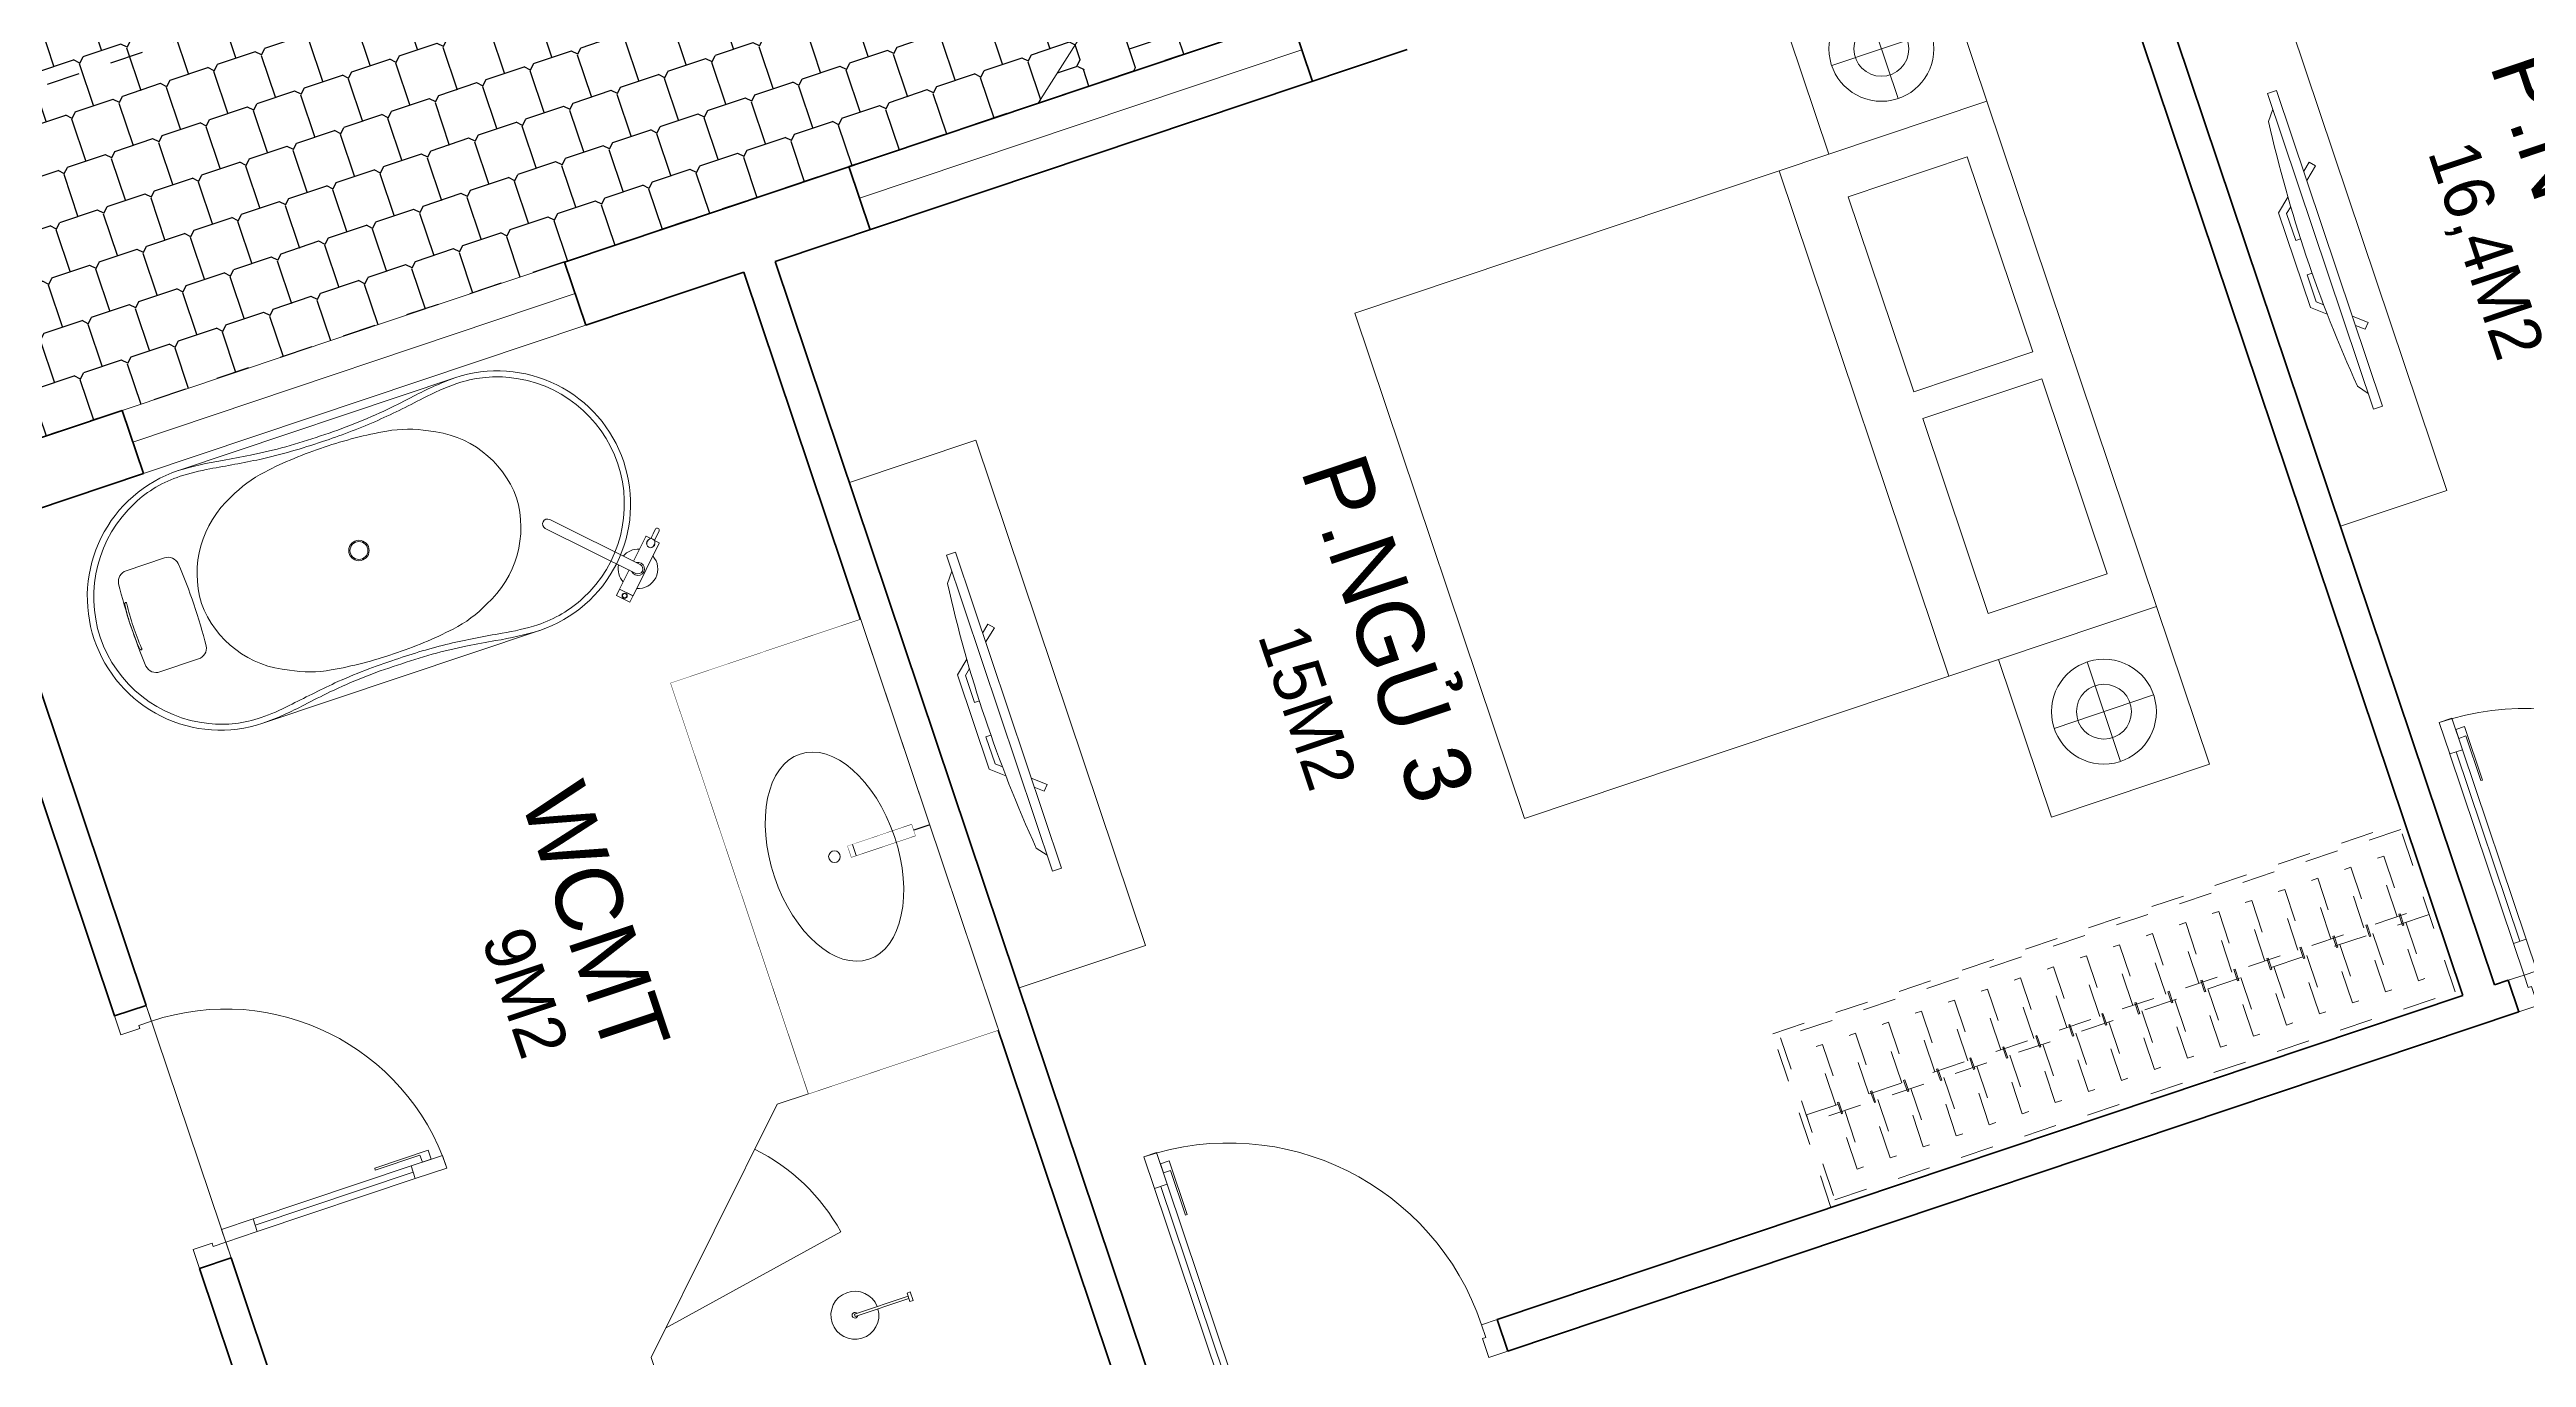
# Model space of a CAD drawing. Header units: metres. Extents: x 568332 to 569219, y 2065964 to 2066430.
# Drawn here: x 568493.12 to 568500.56, y 2066182.96 to 2066186.89 of the extents above; entities that cross this region are included whole.
import ezdxf

# ---------------------------------------------------------------- set-up
doc = ezdxf.new("R2010")
doc.units = ezdxf.units.M
for name, pattern in [('$AUDIT_BAD_LTYPE2', [0]), ('CENTER', [2, 1.25, -0.25, 0.25, -0.25]), ('HIDDEN', [0.375, 0.25, -0.125]), ('X-5M-G-MB PHONGNGU$0$HIDDEN2', [0.1875, 0.125, -0.0625])]:
    doc.linetypes.add(name, pattern=pattern)
doc.layers.get('0').update_dxf_attribs({"linetype": 'CONTINUOUS'})
doc.layers.get('DEFPOINTS').update_dxf_attribs({"linetype": 'CONTINUOUS'})
for name, color, linetype, lineweight in [('-CENTER', 143, 'CENTER', 13), ('-DOOR', 137, 'CONTINUOUS', 9), ('-FURNITURE', 46, 'CONTINUOUS', 9), ('-HATCH', 8, 'CONTINUOUS', 5), ('-LINE1', 7, 'CONTINUOUS', 18), ('-TEXT', 7, 'CONTINUOUS', 15), ('-WALL', 4, 'CONTINUOUS', 35), ('TEXT25', 2, 'CONTINUOUS', 13)]:
    doc.layers.add(name, color=color, linetype=linetype, lineweight=lineweight)
doc.layers.add('13. NET HATCH', color=252, linetype='CONTINUOUS')
doc.styles.add('SVN_AVO_thuong', font='')
doc.styles.add('T1', font='', dxfattribs={"height": 200})
doc.styles.add('vnavanth', font='', dxfattribs={"width": 0.8})
doc.styles.get('SVN_AVO_thuong').set_extended_font_data('SVN-Avo')
doc.styles.get('T1').set_extended_font_data('VNgeometric Light')
doc.styles.get('vnavanth').set_extended_font_data('.VnAvantH')

# ---------------------------------------------------------------- blocks, each defined once
blk = doc.blocks.new('G1600')
for p, q in [((137477.0741823114, -212827.2147267315), (139077.0741823114, -212827.2147267327)), ((137227.6935681712, -213391.7193460799), (137227.6935681718, -213076.8871672568)), ((139326.4547964507, -213391.7193460799), (139326.4547964501, -213076.8871672568)), ((137385.1096575831, -213234.3032566686), (137070.2774787599, -213234.3032566681)), ((139169.0387070388, -213234.3032566686), (139483.870885862, -213234.3032566681))]:
    blk.add_line(p, q)
blk.add_lwpolyline([(137477.074182311, -213484.2147267315), (137477.0741823123, -211484.2147267315), (139077.0741823123, -211484.2147267327), (139077.074182311, -213484.2147267327), (137477.074182311, -213484.2147267315)])
for points in [[(136977.074182316, -213484.2147267311), (136977.0741823163, -212984.3917867657), (137477.0741823113, -212984.3917867661), (137477.074182311, -213484.2147267315)], [(137617.074182311, -213375.2147267316), (137617.0741823112, -212998.7147267316), (138234.5741823112, -212998.714726732), (138234.574182311, -213375.214726732)], [(138937.074182311, -213375.2147267325), (138937.0741823112, -212998.7147267325), (138319.5741823112, -212998.7147267321), (138319.574182311, -213375.2147267321)], [(139577.0741823059, -213484.2147267331), (139577.0741823062, -212984.3917867677), (139077.0741823113, -212984.3917867673), (139077.074182311, -213484.2147267327)]]:
    blk.add_lwpolyline(points, close=True)
for centre, radius in [((137227.6935681715, -213234.3032566684), 157.4160894116067), ((139326.4547964504, -213234.3032566684), 157.4160894116067), ((137227.6935681715, -213234.3032566684), 82.41608941160666), ((139326.4547964504, -213234.3032566684), 82.41608941160666)]:
    blk.add_circle(centre, radius)
blk = doc.blocks.new('*U232')
at = {"linetype": 'X-5M-G-MB PHONGNGU$0$HIDDEN2'}
for points in [[(0, 600.0000000004657), (0, 0), (2181.81817743508, -7.813323796610535e-10), (2181.81817743508, 599.9999999996843)], [(2161.81817743508, 579.999661371611), (2161.81817743508, 19.99966137161111), (20, 20.00000000046566), (20, 580.0000000004657)], [(2161.81817743508, 286.6991212946932), (2161.81817743508, 313.0991212946), (20, 313.0991212953813), (19.99999859370291, 286.6991212952417)], [(113.7817614636733, 319.1750910408318), (109.4317788550979, 319.1750910408318), (109.4317788550979, 280.441767644881), (113.7817614636733, 280.441767644881)], [(227.7817614636733, 319.1750910407849), (223.4317788550979, 319.1750910407849), (223.4317788550979, 280.4417676448341), (227.7817614636733, 280.4417676448341)], [(341.7817614636733, 319.175091040738), (337.4317788550979, 319.175091040738), (337.4317788550979, 280.4417676447872), (341.7817614636733, 280.4417676447872)], [(455.7817614636733, 319.1750910406911), (451.4317788550979, 319.1750910406911), (451.4317788550979, 280.4417676447403), (455.7817614636733, 280.4417676447403)], [(569.7817614636733, 319.1750910406442), (565.431778855098, 319.1750910406442), (565.431778855098, 280.4417676446934), (569.7817614636733, 280.4417676446934)], [(683.7817614636733, 319.1750910405973), (679.431778855098, 319.1750910405973), (679.431778855098, 280.4417676446465), (683.7817614636733, 280.4417676446465)], [(797.7817614636733, 319.1750910405504), (793.431778855098, 319.1750910405504), (793.431778855098, 280.4417676445996), (797.7817614636733, 280.4417676445996)], [(911.7817614636733, 319.1750910405035), (907.431778855098, 319.1750910405035), (907.431778855098, 280.4417676445527), (911.7817614636733, 280.4417676445527)], [(1025.781761463673, 319.1750910404566), (1021.431778855098, 319.1750910404566), (1021.431778855098, 280.4417676445057), (1025.781761463673, 280.4417676445057)], [(1139.781761463673, 319.1750910404097), (1135.431778855098, 319.1750910404097), (1135.431778855098, 280.4417676444588), (1139.781761463673, 280.4417676444588)], [(1253.781761463673, 319.1750910403628), (1249.431778855098, 319.1750910403628), (1249.431778855098, 280.4417676444119), (1253.781761463673, 280.4417676444119)], [(1367.781761463673, 319.1750910403159), (1363.431778855098, 319.1750910403159), (1363.431778855098, 280.441767644365), (1367.781761463673, 280.441767644365)], [(1481.781761463673, 319.175091040269), (1477.431778855098, 319.175091040269), (1477.431778855098, 280.4417676443181), (1481.781761463673, 280.4417676443181)], [(1595.781761463673, 319.175091040222), (1591.431778855098, 319.175091040222), (1591.431778855098, 280.4417676442712), (1595.781761463673, 280.4417676442712)], [(1709.781761463673, 319.1750910401751), (1705.431778855098, 319.1750910401751), (1705.431778855098, 280.4417676442243), (1709.781761463673, 280.4417676442243)], [(1823.781761463673, 319.1750910401282), (1819.431778855098, 319.1750910401282), (1819.431778855098, 280.4417676441774), (1823.781761463673, 280.4417676441774)], [(1937.781761463673, 319.1750910400813), (1933.431778855098, 319.1750910400813), (1933.431778855098, 280.4417676441305), (1937.781761463673, 280.4417676441305)], [(2051.781761463673, 319.1750910400344), (2047.431778855098, 319.1750910400344), (2047.431778855098, 280.4417676440836), (2051.781761463673, 280.4417676440836)]]:
    blk.add_lwpolyline(points, close=True, dxfattribs=at)
for points in [[(122.2409142897814, 313.1103512093413), (122.2409142897814, 515.2497102723445), (100.1765458012815, 515.2497102723445), (100.1765458012815, 313.1103512093413)], [(236.2409142897814, 313.1103512092944), (236.2409142897814, 515.2497102722975), (214.1765458012815, 515.2497102722975), (214.1765458012815, 313.1103512092944)], [(350.2409142897814, 313.1103512092475), (350.2409142897814, 515.2497102722507), (328.1765458012815, 515.2497102722507), (328.1765458012815, 313.1103512092475)], [(464.2409142897814, 313.1103512092006), (464.2409142897814, 515.2497102722037), (442.1765458012815, 515.2497102722037), (442.1765458012815, 313.1103512092006)], [(578.2409142897814, 313.1103512091537), (578.2409142897814, 515.2497102721569), (556.1765458012815, 515.2497102721569), (556.1765458012815, 313.1103512091537)], [(692.2409142897814, 313.1103512091068), (692.2409142897814, 515.24971027211), (670.1765458012815, 515.24971027211), (670.1765458012815, 313.1103512091068)], [(806.2409142897814, 313.1103512090599), (806.2409142897814, 515.249710272063), (784.1765458012815, 515.249710272063), (784.1765458012815, 313.1103512090599)], [(920.2409142897814, 313.110351209013), (920.2409142897814, 515.2497102720162), (898.1765458012815, 515.2497102720162), (898.1765458012815, 313.110351209013)], [(1034.240914289781, 313.1103512089661), (1034.240914289781, 515.2497102719692), (1012.176545801281, 515.2497102719692), (1012.176545801281, 313.1103512089661)], [(1148.240914289781, 313.1103512089192), (1148.240914289781, 515.2497102719224), (1126.176545801281, 515.2497102719224), (1126.176545801281, 313.1103512089192)], [(1262.240914289781, 313.1103512088723), (1262.240914289781, 515.2497102718754), (1240.176545801281, 515.2497102718754), (1240.176545801281, 313.1103512088723)], [(1376.240914289781, 313.1103512088254), (1376.240914289781, 515.2497102718285), (1354.176545801281, 515.2497102718285), (1354.176545801281, 313.1103512088254)], [(1490.240914289781, 313.1103512087785), (1490.240914289781, 515.2497102717816), (1468.176545801281, 515.2497102717816), (1468.176545801281, 313.1103512087785)], [(1604.240914289781, 313.1103512087315), (1604.240914289781, 515.2497102717347), (1582.176545801281, 515.2497102717347), (1582.176545801281, 313.1103512087315)], [(1718.240914289781, 313.1103512086846), (1718.240914289781, 515.2497102716878), (1696.176545801281, 515.2497102716878), (1696.176545801281, 313.1103512086846)], [(1832.240914289781, 313.1103512086377), (1832.240914289781, 515.2497102716409), (1810.176545801281, 515.2497102716409), (1810.176545801281, 313.1103512086377)], [(1946.240914289781, 313.1103512085908), (1946.240914289781, 515.2497102715939), (1924.176545801281, 515.2497102715939), (1924.176545801281, 313.1103512085908)], [(2060.240914289781, 313.1103512085439), (2060.240914289781, 515.2497102715471), (2038.176545801281, 515.2497102715471), (2038.176545801281, 313.1103512085439)], [(100.1765458012815, 286.7103512094345), (100.1765458012815, 92.0852110228024), (122.2409142897814, 92.0852110228024), (122.2409142897814, 286.7103512094345)], [(214.1765458012815, 286.7103512093876), (214.1765458012815, 92.08521102275549), (236.2409142897814, 92.08521102275549), (236.2409142897814, 286.7103512093876)], [(328.1765458012815, 286.7103512093407), (328.1765458012815, 92.08521102270858), (350.2409142897814, 92.08521102270858), (350.2409142897814, 286.7103512093407)], [(442.1765458012815, 286.7103512092938), (442.1765458012815, 92.08521102266168), (464.2409142897814, 92.08521102266168), (464.2409142897814, 286.7103512092938)], [(556.1765458012815, 286.7103512092469), (556.1765458012815, 92.08521102261477), (578.2409142897814, 92.08521102261477), (578.2409142897814, 286.7103512092469)], [(670.1765458012815, 286.7103512092), (670.1765458012815, 92.08521102256786), (692.2409142897814, 92.08521102256786), (692.2409142897814, 286.7103512092)], [(784.1765458012815, 286.7103512091531), (784.1765458012815, 92.08521102252095), (806.2409142897814, 92.08521102252095), (806.2409142897814, 286.7103512091531)], [(898.1765458012815, 286.7103512091062), (898.1765458012815, 92.08521102247404), (920.2409142897814, 92.08521102247404), (920.2409142897814, 286.7103512091062)], [(1012.176545801281, 286.7103512090592), (1012.176545801281, 92.08521102242715), (1034.240914289781, 92.08521102242715), (1034.240914289781, 286.7103512090592)], [(1126.176545801281, 286.7103512090123), (1126.176545801281, 92.08521102238024), (1148.240914289781, 92.08521102238024), (1148.240914289781, 286.7103512090123)], [(1240.176545801281, 286.7103512089654), (1240.176545801281, 92.08521102233333), (1262.240914289781, 92.08521102233333), (1262.240914289781, 286.7103512089654)], [(1354.176545801281, 286.7103512089186), (1354.176545801281, 92.08521102228642), (1376.240914289781, 92.08521102228642), (1376.240914289781, 286.7103512089186)], [(1468.176545801281, 286.7103512088717), (1468.176545801281, 92.0852110222395), (1490.240914289781, 92.0852110222395), (1490.240914289781, 286.7103512088717)], [(1582.176545801281, 286.7103512088247), (1582.176545801281, 92.0852110221926), (1604.240914289781, 92.0852110221926), (1604.240914289781, 286.7103512088247)], [(1696.176545801281, 286.7103512087778), (1696.176545801281, 92.0852110221457), (1718.240914289781, 92.0852110221457), (1718.240914289781, 286.7103512087778)], [(1810.176545801281, 286.7103512087309), (1810.176545801281, 92.08521102209879), (1832.240914289781, 92.08521102209879), (1832.240914289781, 286.7103512087309)], [(1924.176545801281, 286.710351208684), (1924.176545801281, 92.08521102205188), (1946.240914289781, 92.08521102205188), (1946.240914289781, 286.710351208684)], [(2038.176545801281, 286.7103512086371), (2038.176545801281, 92.08521102200497), (2060.240914289781, 92.08521102200497), (2060.240914289781, 286.7103512086371)]]:
    blk.add_lwpolyline(points, dxfattribs=at)
blk = doc.blocks.new('XR.MB.LM123$0$tvi 1')
blk.add_lwpolyline([(28.54445810673496, -2.291926648467779e-10), (28.54445810673496, -999.9999999999964), (-7.275957614183426e-12, -1000), (0, 0)], close=True)
for points in [[(28.54445810680045, -50.31958968611434), (52.37372755713295, -80.86315460130209)], [(-24.09820395050338, -235.5599978379832), (-39.09879504836863, -251.7939635238108)], [(0, -284.7849796677438), (-39.09879504836863, -251.7939635238108)], [(0, -255.9952397129928), (-24.09820395050338, -235.5599978379832)], [(69.66229681991535, -315.0836646851385), (111.1934016081432, -350.2927865858655), (111.193401608034, -649.712917566063), (69.68611289083492, -684.9110379843005)], [(89.09002233762294, -445.7449799550195), (89.09002233762294, -359.9578938602899), (70.91298945683957, -344.6203678706661)], [(89.09002233762294, -445.7449799550195), (73.49991829216015, -445.7449799550232)], [(89.09002233768115, -554.2550200447404), (89.09002233773936, -640.0421061392371), (70.91298945678864, -655.3796321293303)], [(89.09002233768115, -554.2550200447404), (73.49991829216015, -554.2550200447404)], [(0, -715.2150203320198), (-39.09879504836863, -748.2060364759491)], [(-24.09820395050338, -764.4400021620095), (-39.09879504836863, -748.2060364759491)], [(0, -744.004760287), (-24.09820395050338, -764.4400021620095)], [(28.54445810674224, -949.680410313882), (52.37372755713295, -919.1368453984578)]]:
    blk.add_lwpolyline(points)
blk.add_arc((-4025.16618952866, -499.9999999999964), 4099.025185406737, 354.1310878512652, 5.868912148527433)
blk = doc.blocks.new('*U149')
at = {"linetype": '$AUDIT_BAD_LTYPE2'}
for p, q in [((70, 100), (70, 699.9999999999982)), ((90, 699.9999999999982), (90, 100))]:
    blk.add_line(p, q, dxfattribs=at)
for points in [[(50, 699.9999999999982), (90, 699.9999999999982), (90, 799.9999999999982), (50, 799.9999999999982), (50, 699.9999999999982)], [(50, 702.9059272893337), (50, 100)], [(50, 100), (90, 100), (90, 0), (50, 0), (50, 100)]]:
    blk.add_lwpolyline(points)
for points in [[(118.2698876160139, 594.5156181119073), (118.2698876160139, 764.1349438079906), (90, 764.1349438079906), (90, 735.8650561920058), (112.6159100928053, 735.8650561920058), (112.6159100928053, 594.5156181119073)], [(0, 0), (50, 0), (50, -40), (60, -40), (60, -99.99999999999272), (0, -99.99999999999272)], [(899.9999999999982, 1.3252863207713e-28), (849.9999999999982, 1.3252863207713e-28), (849.9999999999982, -40.00000000000001), (839.9999999999982, -40.00000000000001), (839.9999999999982, -99.99999999999272), (899.9999999999982, -99.99999999999272)]]:
    blk.add_lwpolyline(points, close=True)
at = {"linetype": '$AUDIT_BAD_LTYPE2', "ltscale": 0.3}
blk.add_arc((50, 0), 799.9999999999982, 0, 90, dxfattribs=at)
blk = doc.blocks.new('*U198')
at = {"linetype": '$AUDIT_BAD_LTYPE2'}
for p, q in [((70, 100), (70, 700.0000000000018)), ((90, 700.0000000000018), (90, 100))]:
    blk.add_line(p, q, dxfattribs=at)
for points in [[(50, 700.0000000000018), (90, 700.0000000000018), (90, 800.0000000000018), (50, 800.0000000000018), (50, 700.0000000000018)], [(50, 702.9059272893373), (50, 100)], [(50, 100), (90, 100), (90, 0), (50, 0), (50, 100)]]:
    blk.add_lwpolyline(points)
for points in [[(118.2698876160139, 594.515618111911), (118.2698876160139, 764.1349438079942), (90, 764.1349438079942), (90, 735.8650561920094), (112.6159100928053, 735.8650561920094), (112.6159100928053, 594.515618111911)], [(0, 0), (50, 0), (50, -40), (60, -40), (60, -100.0001724930771), (0, -100.0001724930771)], [(900.0000000000018, -1.262177448353619e-28), (850.0000000000018, -1.262177448353619e-28), (850.0000000000018, -40.00000000000001), (840.0000000000018, -40.00000000000001), (840.0000000000018, -100.0001724930771), (900.0000000000018, -100.0001724930771)]]:
    blk.add_lwpolyline(points, close=True)
at = {"linetype": '$AUDIT_BAD_LTYPE2', "ltscale": 0.3}
blk.add_arc((50, 0), 800.0000000000019, 0, 90, dxfattribs=at)
blk = doc.blocks.new('shower')
for points in [[(180919.3447017173, -32316.45425928477), (180912.3337561736, -32316.45425928477), (180912.3337561736, -32146.62790954509), (180919.3447017173, -32146.62790954509)], [(180929.3839969719, -32326.62790954066), (180902.2944609144, -32326.62790954066), (180902.2944609144, -32316.45425928477), (180929.3839969719, -32316.45425928477)]]:
    blk.add_lwpolyline(points, close=True)
for radius, start, end in [(72, 272.7906698559544, 267.2093301440456), (8.346062492523743, 294.8355446212717, 245.1644553787283)]:
    blk.add_arc((180915.8392289462, -32146.62790954416), radius, start, end)
blk = doc.blocks.new('A$C52EE6B0C')
for p, q in [((-17.20769670707523, 15.73427220259327), (17.21740616677562, 15.73427220259327)), ((-17.20769664159161, -15.76179078378482), (17.25286010079435, -15.76177874789573))]:
    blk.add_line(p, q)
for radius in [1.2047244094, 1.0625984252]:
    blk.add_circle((0.004854760598391294, -0.01375929062487558), radius)
for centre, radius, start, end in [((-17.24314525874797, -0.01207868778146803), 15.74633857169191, 90.00004679933201, 180.0060212317107), ((-17.25508472573711, 0.1019342582440004), 14.92367355756088, 89.89259614786677, 114.0143398310184), ((-18.18116453613038, -21.56814891623799), 37.31420158923805, 80.32537186998005, 88.55949406869577), ((-17.85723445771146, -16.41196067107376), 31.44385665188106, 80.95530103647799, 88.85173392611411), ((3.492732717044419, 116.0118507486186), 102.6900642221361, 260.8064278436171, 264.356453546728), ((10.00461303815246, 158.7953360565007), 145.2428134353977, 261.321760178495, 262.6566174950622), ((-0.8758374273893423, 77.0744670072454), 62.80248494290996, 262.9722866301048, 270.8034968767962), ((0.8855469487607479, 77.0744670072454), 62.80248494290996, 269.1965031232039, 277.0277133698951), ((-18.4352474148327, 226.8786012548953), 214.5500408366301, 276.9922117853802, 278.5967700074263), ((-9.994903516751947, 158.7953360565007), 145.2428134353977, 277.3433825049378, 278.678239821505), ((18.19087405753089, -21.56814891623799), 37.31420158923805, 91.44050593130423, 99.67462813001998), ((17.49661970126908, -11.01489087357186), 26.04177352760918, 90.57161639594337, 98.52623542419117), ((17.38028173809289, 0.6458196171442978), 14.38048270410287, 65.5240217261104, 90.57161639594337), ((17.25285478011938, -0.01207868778146803), 15.74633857169191, 359.9939787682893, 89.999953200668), ((-17.21041953764507, 0.001682114729192108), 15.03342542002128, 114.0143397923319, 180.0588324882195), ((-5.419667109847069, -2.205582012422383), 14.69270855791083, 98.51976196149644, 117.8512947361469), ((-0.2559751088847406, -36.67531980102649), 49.54707038386372, 89.69837733597764, 98.51976196149644), ((-0.4392543211579323, 89.40770245710155), 75.83928513553873, 265.3361413481834, 270.3355216603239), ((0.5786736126174219, 84.46415005414747), 70.89675459107134, 269.5362586194438, 275.7509718273354), ((0.26568463028525, -36.67531980102649), 49.54707038386372, 81.48023803850357, 90.30162266402236), ((5.429376631247578, -2.205582012422383), 14.69270855791083, 62.14870526385309, 81.48023803850357), ((17.03142645675689, -0.1205247127218172), 15.22249436628161, 0.4018525137937155, 65.5240217261104), ((-7.450100970658241, -0.4025184732163325), 12.18724008712164, 113.3669392692271, 178.1720206420629), ((7.459810492087854, -0.4025184732163325), 12.18724008712164, 1.827979357937088, 66.63306073077288), ((28.14528837171383, 2.82406351249665), 0.1233475539422422, 123.474108831765, 160.8078893687392), ((28.11764562025201, 2.865868186636362), 0.07323016681635565, 85.79124561711077, 123.474108831765), ((28.11499697584077, 2.829875804425683), 0.1093198730242431, 39.09426345110634, 85.79124561711077), ((28.29923964393674, 2.770475775178056), 0.2863587186237817, 160.8078893687392, 185.677575747249), ((1.032724158198107, 0.0596931052277796), 27.11457574387047, 359.8447870516113, 5.677575747249001), ((27.9923979784362, 2.718469867249951), 0.2748749163090767, 4.941295606222266, 41.00239497281166), ((1.841417531803017, 0.05082119413418695), 26.56153366930607, 359.8606935406443, 5.815426488843808), ((-17.24314525874797, -0.01544044824549928), 15.74633857169191, 179.9939787682893, 269.999953200668), ((-17.21041951692314, -0.02920073014684021), 15.03342545060523, 179.9411309193374, 245.9856601689816), ((-7.450100970658241, 0.3749993371893652), 12.18724008712164, 181.8279793579371, 246.6330607307729), ((7.459810492087854, 0.3749993371893652), 12.18724008712164, 293.3669392692271, 358.1720206420629), ((17.25285478011938, -0.01544044824549928), 15.74633857169191, 270.000046799332, 0.006021231710728335), ((17.0314264257031, 0.09300610912032425), 15.22249441194929, 294.4759783475301, 359.5981396082714), ((28.29923964393674, -2.797994911205024), 0.2863587186237817, 174.322424252751, 199.1921106312608), ((1.032724158198107, -0.08721224125474691), 27.11457574387047, 354.322424252751, 0.1552129483886985), ((28.14528837171383, -2.851582648523618), 0.1233475539422422, 199.1921106312608, 236.525891168235), ((28.11499697584077, -2.85739494045265), 0.1093198730242431, 274.2087543828892, 320.9057365488936), ((27.9923979784362, -2.745989003276918), 0.2748749163090767, 318.9976050271883, 355.0587043937777), ((1.841417531803017, -0.07834033016115427), 26.56153366930607, 354.1845735111562, 0.1393064593556944), ((28.11764562025201, -2.89338732266333), 0.07323016681635565, 236.525891168235, 274.2087543828892), ((-5.419667109847069, 2.178062876395416), 14.69270855791083, 242.1487052638531, 261.4802380385036), ((5.429376631247578, 2.178062876395416), 14.69270855791083, 278.5197619614964, 297.8512947361469), ((-17.25508472573711, -0.1294528978760354), 14.92367355756088, 245.9856601689816, 270.1074038521332), ((3.492732717044419, -116.0393693881924), 102.6900642221361, 95.64354645327202, 99.19357215638293), ((-0.8758374273893423, -77.10198614327237), 62.80248494290996, 89.19650312320385, 97.02771336989514), ((-0.2559751088847406, 36.64780066499952), 49.54707038386372, 261.4802380385036, 270.3016226640223), ((-0.4392543211579323, -89.43522109673359), 75.83928513553873, 89.66447833967614, 94.66385865181664), ((0.26568463028525, 36.64780066499952), 49.54707038386372, 269.6983773359776, 278.5197619614964), ((0.5786736126174219, -84.4916686937795), 70.89675459107134, 84.24902817266455, 90.4637413805562), ((0.8855469487607479, -77.10198614327237), 62.80248494290996, 82.97228663010486, 90.80349687679617), ((-18.4352474148327, -226.9061198945274), 214.5500408366301, 81.40322999257371, 83.00778821461982), ((17.38028173809289, -0.6733382567763329), 14.38048270410287, 269.4283836040566, 294.4759782738896), ((-18.18116453613038, 21.54062978021102), 37.31420158923805, 271.4405059313042, 279.6746281300199), ((-17.85723445771146, 16.38444203144172), 31.44385665188106, 271.1482660738859, 279.044698963522), ((10.00461303815246, -158.8228551925276), 145.2428134353977, 97.3433825049378, 98.67823982150497), ((-9.994903516751947, -158.8228551925276), 145.2428134353977, 81.32176017849503, 82.65661749506219), ((18.19087405753089, 21.54062978021102), 37.31420158923805, 260.32537186998, 268.5594940686958), ((17.49661970126908, 10.98737223393982), 26.04177352760918, 261.4737645758088, 269.4283836040566)]:
    blk.add_arc(centre, radius, start, end)
at = {"layer": 'DEFPOINTS'}
for tag, p in [('MODELNUMBER', (0, 0)), ('TRADENAME', (0, -0.001666666648816317)), ('PRODUCT', (0, -0.003333333355840296)), ('MATERIAL', (0, -0.005000000004656613))]:
    blk.add_attdef(tag, p, '', height=0.001, dxfattribs=at)
blk = doc.blocks.new('A$C4D835AF5')
at = {"layer": '-FURNITURE', "ltscale": 8}
for p, q in [((-3.937007874133997, 0.3346456687140744), (-3.937007874133997, 0.8661417323164642)), ((-3.856363968050573, 0.3149606298829895), (-3.917322834720835, 0.3149606298829895)), ((3.14960629917914, 0.905511811026372), (-3.897637795307674, 0.905511811026372)), ((-3.549881889834069, 0.4615121080132667), (-3.549881889834069, 0.4918150943994988)), ((-3.339881889871322, 0.4918150943994988), (-3.339881889871322, 0.4615121080132667)), ((-0.5905511811724864, 0), (-0.5905511811724864, -12.08661417319672)), ((0.5905511810560711, 0), (0.5905511810560711, -12.08661417319672)), ((3.14960629917914, -0.9055118109972682), (3.14960629917914, 0.905511811026372)), ((3.169291338417679, 0.8956692913197912), (3.14960629917914, 0.8956692913197912)), ((3.169291338417679, -0.8956692912906874), (3.169291338417679, 0.8956692913197912)), ((3.188976377830841, 0.905511811026372), (3.976377952611074, 0.905511811026372)), ((3.996062992024235, -0.8858222072885837), (3.996062992024235, 0.8858183881966397)), ((-3.937007874133997, -0.8661417323164642), (-3.937007874133997, -0.3346456698782276)), ((-3.859123134170659, -0.3149606298829895), (-3.917322834720835, -0.3149606298829895)), ((-0.5905511811724864, -0.9055118109972682), (-3.897637795307674, -0.9055118109972682)), ((-3.702086295757908, -0.4482994973659515), (-3.703305563307367, -0.4183928251150064)), ((-3.626116961007938, -0.4552132484968752), (-3.624325704469811, -0.4472871391335502)), ((-3.592593900160864, -0.4693618138844613), (-3.593808271281887, -0.4553162374941166)), ((-3.516390349017456, -0.4728221969853621), (-3.515662283170968, -0.4687519224826247)), ((-3.483023508393671, -0.4913916403020266), (-3.485677747870795, -0.4713251190551091)), ((-3.406740271369927, -0.4913916403020266), (-3.404085924616084, -0.4713243082514964)), ((-3.373373430629726, -0.4728221969853621), (-3.374101741297636, -0.4687505542242434)), ((-3.297169879544526, -0.4693618138844613), (-3.295955249399412, -0.4553132418950554)), ((-3.263646818697453, -0.4552132484968752), (-3.265438825008459, -0.4472838216461241)), ((-3.187677483947482, -0.4482994973659515), (-3.186458005278837, -0.4183876432944089)), ((3.14960629917914, -0.9055118109972682), (0.5905511810560711, -0.9055118109972682)), ((3.169291338417679, -0.8956692912906874), (3.14960629917914, -0.8956692912906874)), ((3.188976377830841, -0.9055118109972682), (3.976377952611074, -0.9055118109972682))]:
    blk.add_line(p, q, dxfattribs=at)
for radius in [0.3110236219999999, 0.264425112]:
    blk.add_circle((3.582677165279165, 0), radius, dxfattribs=at)
for centre, radius, start, end in [((-5.172746209602337, -0.009833991935011), 0.2398274364867001, 175.3988683949836, 267.683684738816), ((-5.162281866127159, 0.001097322150599211), 0.2496571373087167, 92.26055198415715, 178.0931381794738), ((-5.411562051915098, -2528.914153773454), 2529.164725280366, 89.9660810117202, 89.99457585702427), ((-3.897637795307674, 0.8661417323164642), 0.03937007869999999, 90, 180), ((-3.917322834720835, 0.334645669296151), 0.0196850394, 180, 270), ((-3.444696608930826, -0.1800324727082625), 0.6800319107999998, 90.0155575041171, 98.89806549202986), ((-3.445067178807221, -0.1800325420044828), 0.6800319804999999, 81.10193476241767, 89.98433540355451), ((-5.820766091346741e-11, 0), 2.3622047244, 22.54031043733562, 157.4596895626644), ((-5.820766091346741e-11, 0), 0.7874015747999998, 318.5903779145428, 221.4096220854572), ((-5.820766091346741e-11, 0), 0.5905511810999999, 0, 180), ((3.188976377830841, 0.8858267717296258), 0.0196850394, 90, 180), ((3.976377952611074, 0.8858267717296258), 0.0196850394, 0, 90), ((-4.563514047302306, 275.4393603570643), 275.6895205756396, 269.8713704548476, 270.134413801293), ((-3.917322834720835, -0.334645669296151), 0.0196850394, 90, 180), ((-3.897637795307674, -0.8661417323164642), 0.03937007869999999, 180, 270), ((-3.69050836347742, -0.4472920451080427), 0.01162168131717254, 184.9730588167124, 258.0340652050838), ((-3.646140178490896, -0.2514027326542418), 0.2124717066311285, 257.2815863172942, 272.5837431166033), ((-3.637047897733282, -0.4523756541602779), 0.01129324217511807, 272.4656825237923, 345.4476281752974), ((-3.581550852512009, -0.4681202150823083), 0.01111262650185997, 186.4149760746678, 247.4426638316044), ((-3.544597993255593, -0.2922010583861265), 0.190689105969796, 257.5175194414243, 274.7853332085882), ((-3.528885980602354, -0.4692233995883726), 0.01300354377461912, 270.8627506118385, 343.9333648868276), ((-3.471052158158273, -0.4887641616223846), 0.01225629918881619, 192.3790292665462, 260.142289403178), ((-3.445049900154117, -0.295684714539675), 0.2070703525339242, 262.2005895473907, 277.9341143868692), ((-3.417906698421575, -0.4895470514893532), 0.01131775609399448, 277.3077516790804, 350.6199838641652), ((-3.361692738719285, -0.4698820120247547), 0.01204505090893129, 194.128595859641, 259.0416995531207), ((-3.342932183295488, -0.2742454641556833), 0.2085271705549764, 264.2062775251951, 279.0284077801071), ((-3.310024282021914, -0.4671465401770547), 0.01304389132053663, 269.1875638990808, 350.2219325995679), ((-3.252893783501349, -0.4524938771792222), 0.01109156189044463, 194.1921654394817, 261.8514003855582), ((-3.243402015476022, -0.2392133744724561), 0.2245328352159587, 267.1755962354845, 281.6727780298017), ((-3.20032295252895, -0.4465554517519195), 0.01276517026006314, 280.6032237323427, 352.1473828500294), ((-5.820766091346741e-11, 0), 2.3622047244, 202.5403104373356, 255.4906014981622), ((-5.820766091346741e-11, 0), 2.3622047244, 284.5092583305358, 337.4596895626644), ((3.188976377830841, -0.8858267716132104), 0.0196850394, 180, 270), ((3.976377952611074, -0.8858267716132104), 0.0196850394, 270, 0), ((-5.820766091346741e-11, -12.08661417319672), 0.5905511810999999, 180, 0)]:
    blk.add_arc(centre, radius, start, end, dxfattribs=at)
blk.add_ellipse((-3.444881830888335, -0.001299991592532024), major_axis=(0.5549964930499999, 1.979270000163069e-05), ratio=0.8491940411667758, dxfattribs=at)
for tag, p in [('TRADENAME', (-0.004336408572271466, 0.006709126027999446)), ('MODELNUMBER', (-0.004336408572271466, 0.008375792705919594)), ('PRODUCT', (-0.004336408572271466, 0.005042459379183128)), ('MATERIAL', (-0.004336408572271466, 0.003375792701262981))]:
    blk.add_attdef(tag, p, '', height=0.0009999999999999998, dxfattribs=at)
blk = doc.blocks.new('A$C513779E1')
at = {"layer": '-FURNITURE', "ltscale": 5}
for p, q in [((-155.6625374760479, -560.0783866103739), (-155.7294287066907, -682.401587806642)), ((164.3432983346283, -560.8332392722368), (164.2771489713341, -681.6467351429164))]:
    blk.add_line(p, q, dxfattribs=at)
for centre, radius, start, end in [((-121.4878484364599, -559.7927261032164), 34.19417278572232, 97.79750243116446, 180.4786434526798), ((-0.6689657662063837, -2204.394539417699), 1683.161974464355, 85.38531070575098, 94.27462811813768), ((130.1318487897515, -560.5699191978201), 34.19417278572232, 359.5587913522712, 82.23993242050727), ((-121.5204483158886, -682.7208517771214), 34.19417278572232, 179.4650466896637, 262.1461876813734), ((-1.108293259516358, 961.925919180736), 1683.174451148718, 265.7381508572186, 274.6274353095529), ((130.1000457536429, -681.8764492999762), 34.19417278572232, 277.7037576779385, 0.3848987823128964)]:
    blk.add_arc(centre, radius, start, end, dxfattribs=at)
at = {"layer": '-FURNITURE', "ltscale": 8}
ref = blk.add_blockref('A$C4D835AF5', (-319.1728307064623, 776.0634860619903), dxfattribs=dict(at, xscale=-25.08682081009749, yscale=25.08682081009749, zscale=25.08682081009749, rotation=45))
ref.add_attrib('MODELNUMBER', 'K-T97328-4', (-319.2622246555984, 776.3067276431248), dxfattribs={"layer": 'DEFPOINTS', "height": 0.02508682081009749, "rotation": 224.9999999436282})
ref.add_attrib('TRADENAME', 'PURIST', (-319.232659548521, 776.2771625341848), dxfattribs={"layer": 'DEFPOINTS', "height": 0.02508682081009749, "rotation": 224.9999999436282})
ref.add_attrib('PRODUCT', 'BATH FILLER', (-319.2030944600701, 776.2475974475965), dxfattribs={"layer": 'DEFPOINTS', "height": 0.02508682081009749, "rotation": 224.9999999436282})
ref.add_attrib('MATERIAL', 'PREMIUM MATERIALS', (-319.1735293529928, 776.2180323405191), dxfattribs={"layer": 'DEFPOINTS', "height": 0.02508682081009749, "rotation": 224.9999999436282})
at = {"layer": '-FURNITURE', "xscale": 25.39829667096628, "yscale": 25.39829667096628, "zscale": 25.39829667096628, "rotation": 270}
blk.add_blockref('A$C52EE6B0C', (0, 0), dxfattribs=at).add_auto_attribs({'MODELNUMBER': 'K-1800', 'TRADENAME': 'ABRAZO', 'PRODUCT': 'BATH', 'MATERIAL': 'LITHOCAST'})
blk = doc.blocks.new('Sink_Cicle')
blk.add_lwpolyline([(17.49999987077899, -50.00226151314564), (-17.49999987077899, -49.99773848685436), (-17.51615354442038, -252.2967581441626), (17.48384613892995, -252.3012811850058)], close=True)
blk.add_circle((0, -300), 17.5)
at = {"layer": 'DEFPOINTS'}
blk.add_line((0, -100), (0, 0), dxfattribs=at)
blk.add_wipeout([(17.499999870775355, -50.00226151314928), (-17.49999987078263, -49.99773848685436), (-17.516153544427652, -252.29675814416623), (17.48384613892631, -252.3012811850058)])
at = {"layer": '-FURNITURE', "linetype": 'Continuous'}
blk.add_ellipse((0, -300), major_axis=(-325, 0), ratio=0.5846153846153846, dxfattribs=at)
blk.add_line((-17.51421511289664, -237.2967582757119), (17.48578462866135, -237.3012813020032))
blk = doc.blocks.new('*U231')
at = {"ltscale": 300}
blk.add_lwpolyline([(0, 0), (1300.000000000015, 0), (1300.000000000015, -600), (0, -600)], close=True, dxfattribs=at)
blk.add_wipeout([(0, 7.275957614183426e-12), (1300.0000000000036, 7.275957614183426e-12), (1300.0000000000036, -600), (0, -600)], dxfattribs=at)
blk.add_blockref('Sink_Cicle', (650.0000000000073, 0), dxfattribs=at)
blk = doc.blocks.new('*U18')
at = {"linetype": '$AUDIT_BAD_LTYPE2'}
for p, q in [((70, 100), (69.99999999999999, 599.9999999999982)), ((89.99999999999999, 599.9999999999982), (90, 100))]:
    blk.add_line(p, q, dxfattribs=at)
for points in [[(49.99999999999999, 599.9999999999982), (89.99999999999999, 599.9999999999982), (89.99999999999999, 699.9999999999982), (49.99999999999999, 699.9999999999982), (49.99999999999999, 599.9999999999982)], [(49.99999999999999, 602.9059272893337), (50, 100)], [(50, 100), (90, 100), (90, 0), (50, 0), (50, 100)]]:
    blk.add_lwpolyline(points)
for points in [[(118.2698876160139, 494.5156181119073), (118.2698876160139, 664.1349438079906), (89.99999999999999, 664.1349438079906), (89.99999999999999, 635.8650561920058), (112.6159100928053, 635.8650561920058), (112.6159100928053, 494.5156181119073)], [(0, 0), (50, 0), (50, -40), (60, -40), (60, -100.0001724930698), (0, -100.0001724930698)], [(799.9999999999982, 7.105427357601134e-15), (749.9999999999982, 7.105427357601134e-15), (749.9999999999982, -40), (739.9999999999982, -40), (739.9999999999982, -100.0001724930698), (799.9999999999982, -100.0001724930698)]]:
    blk.add_lwpolyline(points, close=True)
at = {"linetype": '$AUDIT_BAD_LTYPE2', "ltscale": 0.3}
blk.add_arc((50, 0), 699.9999999999982, 0, 90, dxfattribs=at)
blk = doc.blocks.new('A$C4D045CFB')
at = {"layer": '13. NET HATCH'}
h = blk.add_hatch(dxfattribs=at)
h.set_pattern_fill('MAIGO-12', color=256, scale=300, angle=180)
h.set_pattern_definition([(180, (-90, 1.102182119232618e-14), (-75.00000000000001, -150), [120, -30, 120, -30]), (270, (-75, -14.99999999999999), (74.99999999999997, -150), [135, -165]), (225, (-60, 7.34788079488412e-15), (-75.00000000142688, -150.0000000028537), [21.213203436, -403.0508652]), (315, (-90, 1.102182119232618e-14), (75.00000000142684, -150.0000000028537), [21.213203436, -403.0508652])])
h.paths.add_polyline_path([(1299.999119955668, 6100.494044825784), (1299.953723877203, 5215.284894083044), (1299.999119955668, 5229.592269479996), (1299.999119955668, 4500.000660992693), (-0.0008800443320069462, 6100.494044825784)])
h = blk.add_hatch(dxfattribs=at)
h.set_pattern_fill('MAIGO-12', color=256, scale=300, angle=270)
h.set_pattern_definition([(270, (-1.653273178848927e-14, -90), (150, -75.00000000000003), [120, -30, 120, -30]), (0, (14.99999999999999, -75), (150, 74.99999999999996), [135, -165]), (315, (-1.102182119232618e-14, -60), (150.0000000028537, -75.0000000014269), [21.213203436, -403.0508652]), (45, (-1.653273178848927e-14, -90), (150.0000000028537, 75.00000000142683), [21.213203436, -403.0508652])])
h.paths.add_polyline_path([(-0.0008800443320069462, 6100.494044825784), (1299.999119955668, 4500.000660992693), (1299.999119955668, 1300.000660992693), (-0.0008800443320069462, 0.000660992693156004)])
h = blk.add_hatch(dxfattribs=at)
h.set_pattern_fill('MAIGO-12', color=256, scale=300)
h.set_pattern_definition([(0, (90, 0), (75, 150), [120, -30, 120, -30]), (90, (75, 15), (-74.99999999999999, 150), [135, -165]), (45, (60, 0), (75.00000000142687, 150.0000000028537), [21.213203436, -403.0508652]), (135, (90, 0), (-75.00000000142686, 150.0000000028537), [21.213203436, -403.0508652])])
h.paths.add_polyline_path([(1299.999119955668, 1300.000660992693), (1299.999119955668, 0.000660992693156004), (-0.0008800443320069462, 0.000660992693156004)])
at = {"layer": '-LINE1'}
for p, q in [((-0.0008800443320069462, 0.000660992693156004), (-0.0008800443320069462, 6100.494044825784)), ((-0.0008800443320069462, 6100.494044825784), (1299.999119955668, 6100.494044825784)), ((-0.0008800443320069462, 6100.494044825784), (1299.999119955668, 4500.000660992693)), ((-0.0008800443320069462, 0.000660992693156004), (1299.999119955668, 1300.000660992693)), ((1299.999119955668, 0.000660992693156004), (-0.0008800443320069462, 0.000660992693156004))]:
    blk.add_line(p, q, dxfattribs=at)
at = {"layer": 'DEFPOINTS', "linetype": 'HIDDEN', "ltscale": 5}
blk.add_lwpolyline([(1299.999119955668, 300.0006609926932), (299.999119955668, 300.0006609926932), (299.999119955668, 5800.494044825784), (1299.999119955668, 5800.494044825784)], close=True, dxfattribs=at)
blk = doc.blocks.new('M25-T3')
at = {"layer": '-DOOR'}
for p, q in [((197084.434137004, -557698.7211335266), (197084.434137004, -559098.7211335266)), ((197284.434137004, -557698.7211335266), (197284.434137004, -559098.7211335266)), ((197084.4341370041, -559998.5569556693), (197084.4341370041, -561398.5569556693)), ((197284.4341370041, -559998.5569556693), (197284.4341370041, -561398.5569556693))]:
    blk.add_line(p, q, dxfattribs=at)
for points in [[(197184.5418375348, -557698.7211335266), (197184.5418375349, -559098.7211335266)], [(197184.5418375348, -559998.5569556693), (197184.541837535, -561398.5569556693)]]:
    blk.add_lwpolyline(points, dxfattribs=at)
at = {"layer": '-FURNITURE'}
for points in [[(197931.2771843529, -555198.7205410739), (199531.2771843529, -555198.7205415822), (199531.2771842828, -554862.1576824111), (197931.2771842828, -554862.1576819029)], [(197984.4341370329, -558998.5563622841), (199584.4341370329, -558998.5563627922), (199584.4341369628, -559398.5569557485), (197984.4341369628, -559398.5569552404)]]:
    blk.add_lwpolyline(points, close=True, dxfattribs=at)
blk.add_lwpolyline([(200215.1944058851, -560729.3172251575), (200108.4211120449, -560138.8941025392)], dxfattribs=at)
blk.add_arc((200215.1944058851, -560729.3172251575), 600, 100.2506954610879, 134.9999999999263, dxfattribs=at)
at = {"layer": '-HATCH'}
blk.add_line((199600.5711727392, -561898.5567831763), (198800.5711727392, -561898.5567831763), dxfattribs=at)
at = {"layer": '-LINE1'}
blk.add_line((195784.3074651501, -556898.7211335266), (197084.3074651501, -558499.2145173599), dxfattribs=at)
at = {"layer": '-WALL'}
for p, q in [((197284.434137004, -555198.7211335225), (200984.4341363969, -555198.7211335222)), ((200984.4341363975, -555154.9574959469), (201084.4341363976, -555154.9574959469)), ((201084.434136397, -555154.9574959471), (201084.434136397, -558354.8522024213)), ((197284.434137004, -555298.7211335225), (200984.4341363969, -555298.7211335225)), ((200984.4341363969, -555298.7211335222), (200984.4341363969, -558354.852202421)), ((197084.434137004, -557398.721133617), (197084.434137004, -559998.5569556693)), ((197284.434137004, -557398.721133617), (197284.434137004, -559398.5569556693)), ((197084.434137004, -557698.7211335266), (197284.6495380656, -557698.7211335266)), ((200984.4341363969, -558354.852202421), (201084.4341363969, -558354.852202421)), ((197084.434137004, -559098.7211335266), (197284.6495380658, -559098.7211335266)), ((200984.434136397, -559398.5569556693), (197284.4341370041, -559398.5569556693)), ((197284.434137004, -559498.5569556693), (197284.434137004, -559998.5569556693)), ((200984.434136397, -559498.5569556693), (197284.4341370041, -559498.5569556693)), ((197084.434137004, -559998.5569556693), (197284.6495380657, -559998.5569556693)), ((197084.434137004, -561398.5569556693), (197084.4341370041, -563743.9520760286)), ((197084.434137004, -561398.5569556693), (197284.6495380659, -561398.5569556693)), ((197284.4341370041, -561398.5569556693), (197284.4341370041, -561898.5569556693)), ((198800.5711727392, -561898.5569556693), (197284.4341370041, -561898.5569556693)), ((198800.5711727392, -561998.5569556693), (198800.5711727392, -561898.5569556693)), ((201184.4341364031, -561898.5569556693), (199600.5711727392, -561898.5569556693)), ((199600.5711727392, -561998.5569556693), (199600.5711727392, -561898.5569556693)), ((197284.4341370037, -561998.5569556693), (198800.5711727393, -561998.5569556693)), ((199600.5711727392, -561998.5569556693), (201184.4341364031, -561998.5569556693))]:
    blk.add_line(p, q, dxfattribs=at)
blk.add_lwpolyline([(200984.4341363976, -555154.9574959469), (200984.4341363976, -555198.7211335222)], dxfattribs=at)
at = {"layer": 'DEFPOINTS', "linetype": 'HIDDEN', "ltscale": 5}
blk.add_lwpolyline([(197084.3074651501, -562699.2145173599), (196084.3074651501, -562699.2145173599), (196084.3074651501, -557198.7211335266), (197084.3074651501, -557198.7211335266)], close=True, dxfattribs=at)
at = {"layer": '-DOOR', "rotation": 90.00000000000001}
for name, p in [('*U149', (200984.4341363976, -555154.9574959471)), ('*U198', (200984.4341363969, -559254.8522024208))]:
    blk.add_blockref(name, p, dxfattribs=at)
at = {"layer": '-DOOR', "xscale": -1}
blk.add_blockref('*U18', (199600.5711727392, -561898.5567831763), dxfattribs=at)
at = {"layer": '-FURNITURE', "extrusion": (0, 0, -1), "rotation": 269.9963102775856}
for p in [(-198230.5796430479, -554964.1142772303), (-198283.7365956578, -559163.9500989483)]:
    blk.add_blockref('XR.MB.LM123$0$tvi 1', p, dxfattribs=at)
at = {"layer": '-FURNITURE', "extrusion": (0, 0, -1), "xscale": 0.916666666665974, "yscale": 0.916666666665974, "zscale": -0.916666666665974, "rotation": 270}
blk.add_blockref('*U232', (-200984.434136397, -555298.7211335225), dxfattribs=at)
at = {"layer": '-FURNITURE', "rotation": 180}
blk.add_blockref('G1600', (337061.5083193103, -769282.935860255), dxfattribs=at)
at = {"layer": '-FURNITURE', "xscale": -1, "rotation": 179.9893314882565}
blk.add_blockref('shower', (19437.36894828075, -592291.5001790717), dxfattribs=at)
at = {"layer": '-WALL'}
blk.add_blockref('A$C4D045CFB', (195784.3083451944, -562999.2151783524), dxfattribs=at)
at = {"xscale": -1}
blk.add_blockref('A$C513779E1', (197708.9230661475, -560858.7994421979), dxfattribs=at)
at = {"layer": '-TEXT', "color": 2, "style": 'vnavanth'}
for s, p in [('p.ngñ 2', (198361.8091795496, -554334.4862609908)), ('p.ngñ 3', (198379.6195442221, -558104.1702087438))]:
    blk.add_text(s, height=199.9591899200177, dxfattribs=at).set_placement(p)
at = {"layer": 'TEXT25'}
for s, height, style, p in [('16,4M2', 150, 'T1', (198550.3066635022, -554593.7770008434)), ('15M2', 150, 'T1', (198809.053256059, -558384.0109226225)), ('WCMT', 200, 'SVN_AVO_thuong', (198567.6799230563, -560637.7184826016)), ('9M2', 150, 'T1', (198930.855512375, -560881.797096865))]:
    blk.add_text(s, height=height, rotation=359.9999999899487, dxfattribs=dict(at, style=style)).set_placement(p)
at = {"layer": '-FURNITURE', "extrusion": (0, 0, -1), "zscale": -1}
blk.add_blockref('*U231', (-199684.434136397, -559498.5569556693), dxfattribs=at)
at = {"layer": '-FURNITURE'}
blk.add_lwpolyline([(199684.434136397, -560098.5569556693), (199684.434136397, -560198.5569556693), (200284.434136397, -560798.5569556693), (200984.434136397, -560798.5569556693)], dxfattribs=at)

msp = doc.modelspace()

# ---------------------------------------------------------------- block references
at = {"layer": '-CENTER', "xscale": 0.001, "yscale": 0.001, "zscale": 0.001, "rotation": 288.5514997322405}
msp.add_blockref('M25-T3', (568962.8660885263, 2066551.264173231), dxfattribs=at)

doc.saveas('drawing.dxf')
